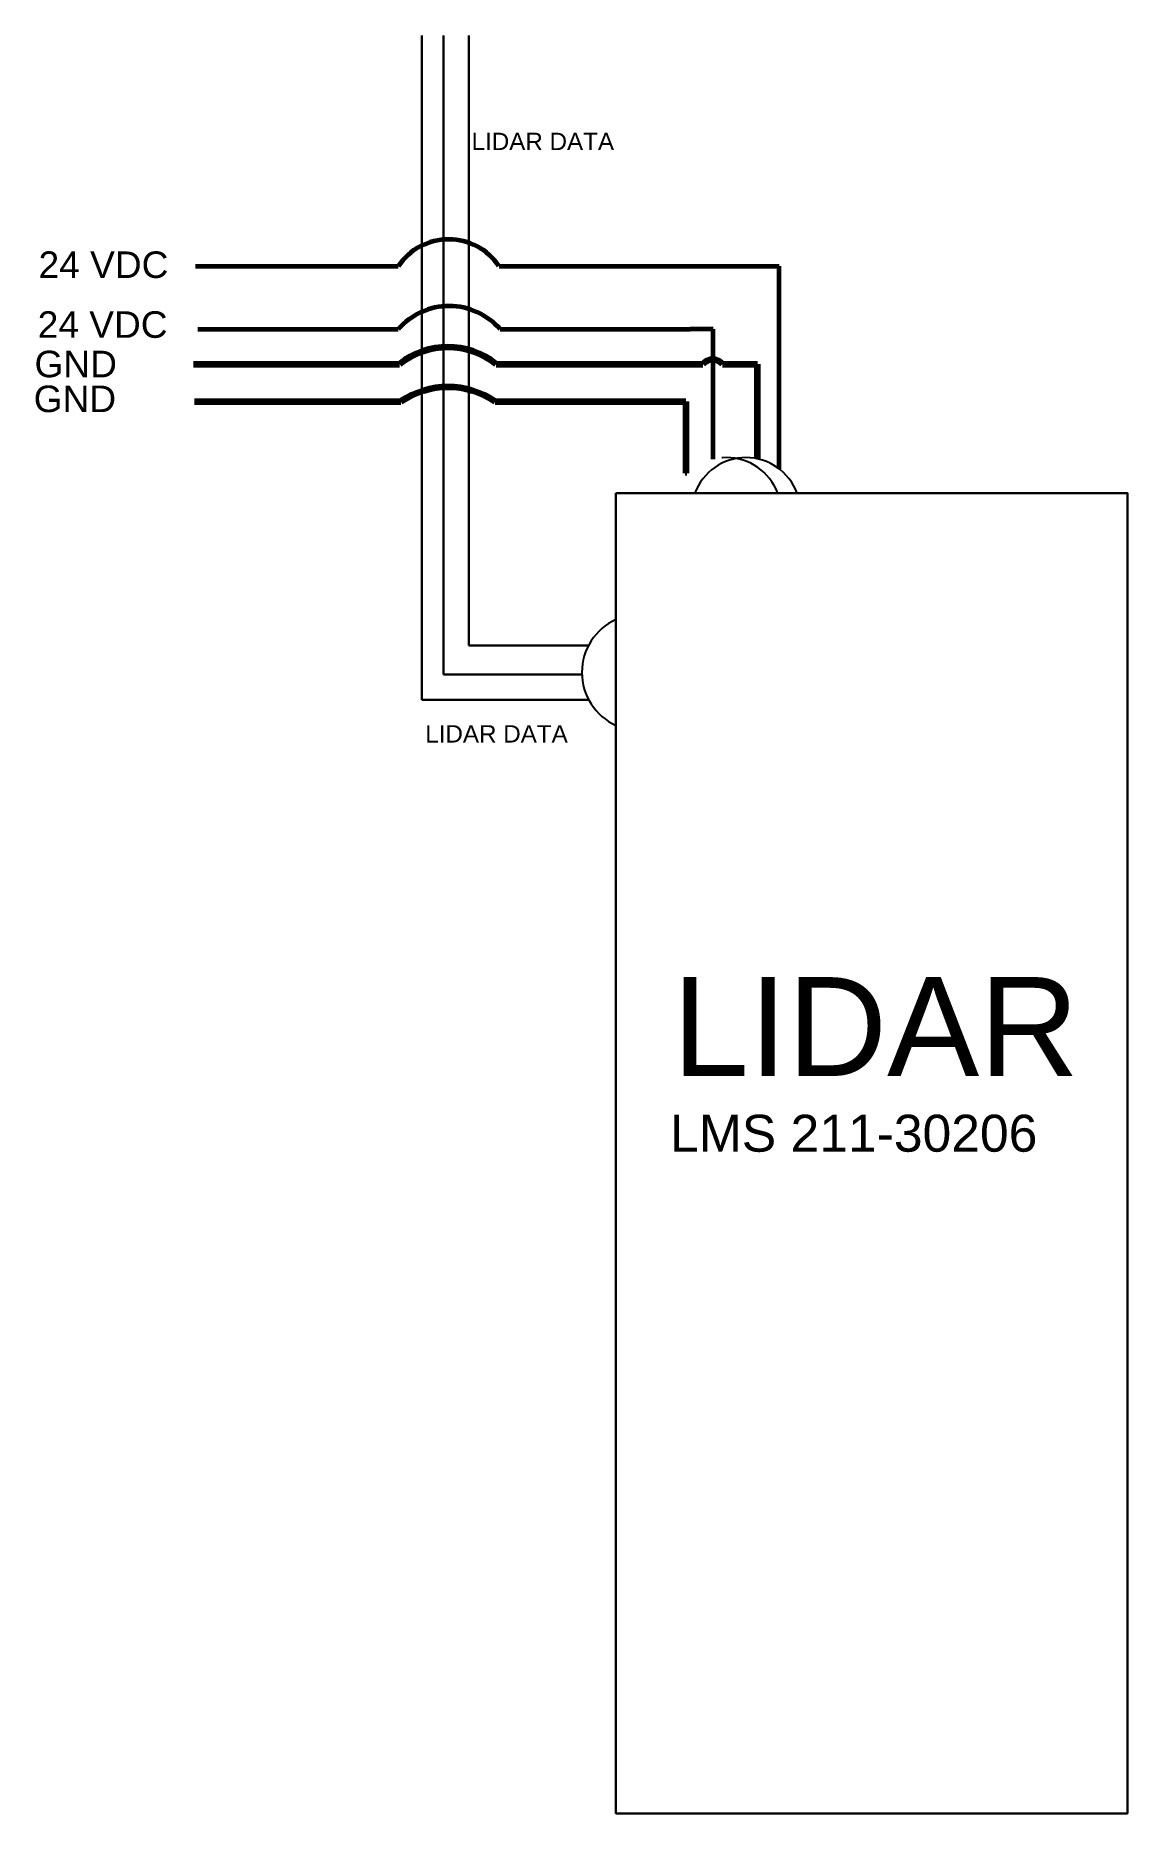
# Model space of a CAD drawing. Header units: inches. Extents: x 1771 to 1956, y 680 to 981.
import ezdxf

# ---------------------------------------------------------------- set-up
doc = ezdxf.new("R2010")
doc.units = ezdxf.units.IN
doc.header["$MEASUREMENT"] = 0
doc.linetypes.add('ACAD_ISO03W100', pattern=[30, 12, -18])
for name, color, linetype, lineweight in [('24VDC', 1, 'Continuous', 60), ('LIDAR', 251, 'Continuous', 30), ('lidar data', 251, 'Continuous', 30)]:
    doc.layers.add(name, color=color, linetype=linetype, lineweight=lineweight)
for name, color, linetype in [('Black GND', 250, 'Continuous'), ('Connectors', 250, 'Continuous'), ('Texts', 6, 'Continuous')]:
    doc.layers.add(name, color=color, linetype=linetype)
doc.styles.get("Standard").update_dxf_attribs({"font": 'arial.ttf'})

msp = doc.modelspace()

# ---------------------------------------------------------------- linework, layer by layer
at = {"layer": '24VDC'}
for p, q in [((1798.31, 941.68), (1832.58, 941.68)), ((1849.62, 941.68), (1897, 941.68)), ((1897, 907.38), (1897, 941.68)), ((1798.69, 930.99), (1832.58, 930.99)), ((1849.82, 930.99), (1881.96, 930.99)), ((1885.82, 930.98), (1881.96, 930.99)), ((1885.82, 909), (1885.82, 930.98))]:
    msp.add_line(p, q, dxfattribs=at)
for centre, radius, start, end in [((1841.1, 935.9), 10.29, 34.1396, 145.8604), ((1841.2, 923.48), 11.43, 41.0564, 138.9436)]:
    msp.add_arc(centre, radius, start, end, dxfattribs=at)
at = {"layer": 'Black GND', "lineweight": 90}
for p, q in [((1797.95, 925.08), (1832.8, 925.08)), ((1849.14, 925.08), (1884.08, 925.08)), ((1887.4, 925.08), (1893.33, 925.08)), ((1893.33, 909.08), (1893.33, 925.08)), ((1798.12, 918.75), (1833.04, 918.75)), ((1848.96, 918.75), (1881.21, 918.75)), ((1881.21, 918.75), (1881.21, 906.64))]:
    msp.add_line(p, q, dxfattribs=at)
at = {"layer": 'Black GND'}
msp.add_line((1881.21, 906.64), (1881.21, 906.25), dxfattribs=at)
at = {"layer": 'Black GND', "lineweight": 90}
for centre, radius, start, end in [((1840.97, 914.88), 13.07, 51.3062, 128.6938), ((1885.74, 923.72), 2.14, 39.133, 140.867), ((1841, 907.15), 14.07, 55.5417, 124.4583)]:
    msp.add_arc(centre, radius, start, end, dxfattribs=at)
at = {"layer": 'Connectors', "linetype": 'ACAD_ISO03W100'}
msp.add_arc((1888.1, 900.06), 9.22, 20.4588, 159.5412, dxfattribs=at)
at = {"layer": 'Connectors'}
for centre, radius, start, end in [((1891.38, 900.06), 9.22, 20.4588, 159.5412), ((1873.48, 872.96), 9.85, 114.5383, 245.4617)]:
    msp.add_arc(centre, radius, start, end, dxfattribs=at)
at = {"layer": 'LIDAR'}
msp.add_lwpolyline([(1869.39, 903.28), (1955.87, 903.28), (1955.87, 680.02), (1869.39, 680.02)], close=True, dxfattribs=at)
at = {"layer": 'lidar data'}
for p, q in [((1836.6, 980.65), (1836.6, 868.31)), ((1840.21, 980.65), (1840.21, 872.63)), ((1844.5, 980.65), (1844.5, 877.49)), ((1844.5, 877.49), (1864.73, 877.49)), ((1840.21, 872.63), (1863.63, 872.63)), ((1836.6, 868.31), (1864.79, 868.31))]:
    msp.add_line(p, q, dxfattribs=at)

# ---------------------------------------------------------------- texts
at = {"layer": 'Texts'}
for s, height, p in [('LIDAR DATA', 2.929, (1844.98, 961.29)), ('24 VDC', 4.489, (1771.77, 939.66)), ('24 VDC', 4.489, (1771.63, 929.54)), ('GND', 4.489, (1771.09, 922.87)), ('GND', 4.489, (1770.95, 916.98)), ('LIDAR DATA', 2.929, (1837.15, 861.11)), ('LIDAR', 16.716, (1878.9, 804.73)), ('LMS 211-30206', 6.2464, (1878.55, 791.92))]:
    msp.add_text(s, height=height, dxfattribs=at).set_placement(p)

doc.saveas('drawing.dxf')
